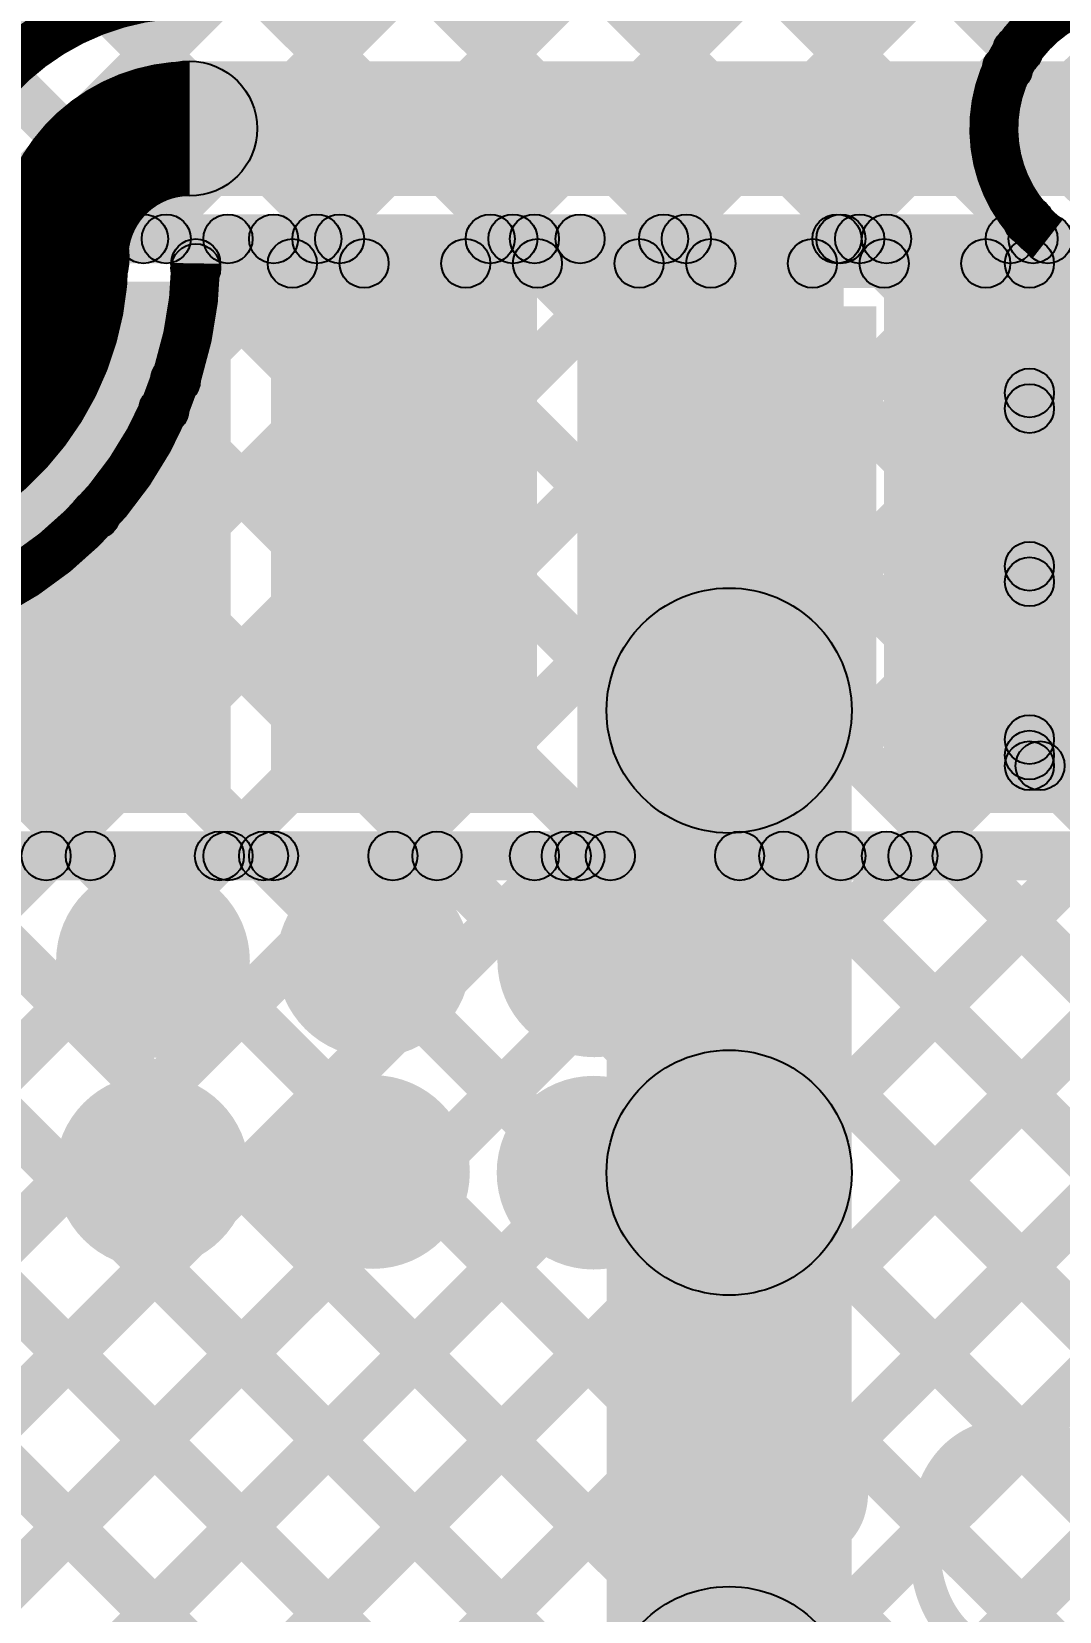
# Model space of a CAD drawing. Header units: millimetres. Extents: x -0.24 to 2.5, y 0 to 2.55.
# Drawn here: x 1.7822 to 1.9499, y 1.3529 to 1.6108 of the extents above; entities that cross this region are included whole.
import ezdxf

# ---------------------------------------------------------------- set-up
doc = ezdxf.new("R2010")
doc.units = ezdxf.units.MM
doc.header["$MEASUREMENT"] = 0
for name, color, linetype in [('BottomLayer', 5, 'Continuous'), ('BottomPaste', 16, 'Continuous'), ('BottomSolder', 6, 'Continuous'), ('TopLayer', 1, 'Continuous'), ('TopOverlay', 2, 'Continuous'), ('TopPaste', 8, 'Continuous'), ('TopSolder', 216, 'Continuous'), ('ViaHoleLayer', 16, 'Continuous')]:
    doc.layers.add(name, color=color, linetype=linetype)

# ---------------------------------------------------------------- blocks, each defined once
blk = doc.blocks.new('ESP32_WROOM_32__16MB__65')
at = {"layer": 'TopLayer'}
for points in [[(-0.1374, -0.38406), (-0.1374, -0.30531), (-0.10197, -0.30531), (-0.10197, -0.38406)], [(-0.0874, -0.38406), (-0.0874, -0.30531), (-0.05197, -0.30531), (-0.05197, -0.38406)], [(-0.0374, -0.38406), (-0.0374, -0.30531), (-0.00197, -0.30531), (-0.00197, -0.38406)], [(0.0126, -0.38406), (0.0126, -0.30531), (0.04803, -0.30531), (0.04803, -0.38406)]]:
    blk.add_hatch(color=1, dxfattribs=at).paths.add_polyline_path(points)
at = {"layer": 'TopPaste'}
for points in [[(-0.1374, -0.38406), (-0.1374, -0.30531), (-0.10197, -0.30531), (-0.10197, -0.38406)], [(-0.0874, -0.38406), (-0.0874, -0.30531), (-0.05197, -0.30531), (-0.05197, -0.38406)], [(-0.0374, -0.38406), (-0.0374, -0.30531), (-0.00197, -0.30531), (-0.00197, -0.38406)], [(0.0126, -0.38406), (0.0126, -0.30531), (0.04803, -0.30531), (0.04803, -0.38406)]]:
    blk.add_hatch(color=8, dxfattribs=at).paths.add_polyline_path(points)
at = {"layer": 'TopSolder'}
for points in [[(-0.1414, -0.38806), (-0.1414, -0.30131), (-0.09797, -0.30131), (-0.09797, -0.38806)], [(-0.0914, -0.38806), (-0.0914, -0.30131), (-0.04797, -0.30131), (-0.04797, -0.38806)], [(-0.0414, -0.38806), (-0.0414, -0.30131), (0.00203, -0.30131), (0.00203, -0.38806)], [(0.0086, -0.38806), (0.0086, -0.30131), (0.05203, -0.30131), (0.05203, -0.38806)]]:
    blk.add_hatch(color=216, dxfattribs=at).paths.add_polyline_path(points)
blk = doc.blocks.new('C__0805_B_108')
at = {"layer": 'BottomLayer'}
for points in [[(-0.06, 0.03), (-0.02, 0.03), (-0.02, -0.03), (-0.06, -0.03)], [(0.02, 0.03), (0.06, 0.03), (0.06, -0.03), (0.02, -0.03)]]:
    blk.add_hatch(color=5, dxfattribs=at).paths.add_polyline_path(points)
at = {"layer": 'BottomPaste'}
for points in [[(-0.06, 0.03), (-0.02, 0.03), (-0.02, -0.03), (-0.06, -0.03)], [(0.02, 0.03), (0.06, 0.03), (0.06, -0.03), (0.02, -0.03)]]:
    blk.add_hatch(color=16, dxfattribs=at).paths.add_polyline_path(points)
at = {"layer": 'BottomSolder'}
for points in [[(-0.064, 0.034), (-0.016, 0.034), (-0.016, -0.034), (-0.064, -0.034)], [(0.016, 0.034), (0.064, 0.034), (0.064, -0.034), (0.016, -0.034)]]:
    blk.add_hatch(color=6, dxfattribs=at).paths.add_polyline_path(points)

msp = doc.modelspace()

# ---------------------------------------------------------------- hatches: boundary and pattern name
at = {"layer": 'BottomLayer'}
for points in [[(1.7652, 1.59265), (1.75954, 1.59831), (2.05617, 1.89494), (2.06183, 1.88928)], [(1.808, 1.584), (1.808, 1.606), (1.962, 1.606), (1.962, 1.584)], [(1.48883, 1.14658), (1.48317, 1.15223), (1.90677, 1.57583), (1.91242, 1.57017)], [(1.48883, 1.20315), (1.48317, 1.2088), (1.8502, 1.57583), (1.85585, 1.57017)], [(1.48883, 1.11829), (1.48317, 1.12395), (1.93505, 1.57583), (1.94071, 1.57017)], [(1.48883, 1.17486), (1.48317, 1.18052), (1.87848, 1.57583), (1.88414, 1.57017)], [(1.80848, 1.55109), (1.80283, 1.55674), (1.82191, 1.57583), (1.82757, 1.57017)], [(1.80899, 1.569), (1.80899, 1.577), (1.945, 1.577), (1.945, 1.569)], [(1.83362, 1.57017), (1.83928, 1.57583), (2.15178, 1.26333), (2.14612, 1.25767)], [(1.86191, 1.57017), (1.86756, 1.57583), (1.94783, 1.49556), (1.94217, 1.48991)], [(1.89019, 1.57017), (1.89585, 1.57583), (1.94783, 1.52385), (1.94217, 1.51819)], [(1.91847, 1.57017), (1.92413, 1.57583), (1.94783, 1.55213), (1.94217, 1.54647)], [(1.945, 1.569), (1.945, 1.577), (1.95597, 1.577), (1.95597, 1.569)], [(1.945, 1.569), (1.945, 1.577), (1.95597, 1.577), (1.95597, 1.569)], [(1.80615, 1.56936), (1.8118, 1.57502), (2.07822, 1.30861), (2.07256, 1.30295)], [(1.949, 1.491), (1.941, 1.491), (1.941, 1.573), (1.949, 1.573)], [(1.48883, 1.09001), (1.48317, 1.09566), (1.94217, 1.55466), (1.94783, 1.54901)], [(1.80095, 1.54627), (1.80661, 1.55193), (2.06372, 1.29482), (2.05806, 1.28916)], [(1.78977, 1.52917), (1.79543, 1.53482), (2.01771, 1.31254), (2.01206, 1.30688)], [(1.48883, 1.06172), (1.48317, 1.06738), (1.94217, 1.52638), (1.94783, 1.52072)], [(1.77389, 1.51676), (1.77955, 1.52242), (2.00032, 1.30165), (1.99466, 1.29599)], [(1.63789, 1.51135), (1.64354, 1.517), (2.40183, 0.75872), (2.39617, 0.75306)], [(1.66835, 1.50917), (1.674, 1.51483), (2.40183, 0.787), (2.39617, 0.78135)], [(1.69663, 1.50917), (1.70229, 1.51483), (2.00076, 1.21636), (1.9951, 1.2107)], [(1.72492, 1.50917), (1.73057, 1.51483), (1.99883, 1.24657), (1.99317, 1.24092)], [(1.75262, 1.50975), (1.75828, 1.51541), (1.99883, 1.27486), (1.99317, 1.2692)], [(1.916, 1.42456), (1.876, 1.42456), (1.876, 1.5), (1.916, 1.5)], [(1.48883, 1.03344), (1.48317, 1.0391), (1.94217, 1.4981), (1.94783, 1.49244)], [(1.94391, 1.48817), (1.94956, 1.49383), (1.96446, 1.47893), (1.95881, 1.47327)], [(1.945, 1.487), (1.945, 1.495), (1.96885, 1.495), (1.96885, 1.487)], [(1.48883, 1.00515), (1.48317, 1.01081), (1.96557, 1.49321), (1.97123, 1.48756)], [(1.48883, 0.9203), (1.48317, 0.92596), (2.01956, 1.46235), (2.02522, 1.45669)], [(1.48883, 0.89202), (1.48317, 0.89767), (2.04784, 1.46235), (2.0535, 1.45669)], [(1.48883, 0.97687), (1.48317, 0.98253), (1.95761, 1.45696), (1.96326, 1.4513)], [(1.48883, 0.94859), (1.48317, 0.95424), (1.97344, 1.44451), (1.9791, 1.43886)], [(1.916, 1.337), (1.876, 1.337), (1.876, 1.42456), (1.916, 1.42456)]]:
    msp.add_hatch(color=5, dxfattribs=at).paths.add_polyline_path(points)
h = msp.add_hatch(color=5, dxfattribs=at)
edge = h.paths.add_edge_path()
edge.add_arc((1.808, 1.595), 0.011, 0, 360)
h = msp.add_hatch(color=5, dxfattribs=at)
edge = h.paths.add_edge_path()
edge.add_arc((1.808, 1.595), 0.011, 0, 360)
h = msp.add_hatch(color=5, dxfattribs=at)
edge = h.paths.add_edge_path()
edge.add_arc((1.787, 1.574), 0.011, 0, 360)
h = msp.add_hatch(color=5, dxfattribs=at)
edge = h.paths.add_edge_path()
edge.add_arc((1.787, 1.574), 0.011, 0, 360)
h = msp.add_hatch(color=5, dxfattribs=at)
edge = h.paths.add_edge_path()
edge.add_arc((1.80897, 1.57219), 0.004, 0, 360)
h = msp.add_hatch(color=5, dxfattribs=at)
edge = h.paths.add_edge_path()
edge.add_arc((1.80899, 1.573), 0.004, 0, 360)
h = msp.add_hatch(color=5, dxfattribs=at)
edge = h.paths.add_edge_path()
edge.add_arc((1.80899, 1.573), 0.004, 0, 360)
h = msp.add_hatch(color=5, dxfattribs=at)
edge = h.paths.add_edge_path()
edge.add_arc((1.82474, 1.573), 0.004, 0, 360)
h = msp.add_hatch(color=5, dxfattribs=at)
edge = h.paths.add_edge_path()
edge.add_arc((1.83645, 1.573), 0.004, 0, 360)
h = msp.add_hatch(color=5, dxfattribs=at)
edge = h.paths.add_edge_path()
edge.add_arc((1.85303, 1.573), 0.004, 0, 360)
h = msp.add_hatch(color=5, dxfattribs=at)
edge = h.paths.add_edge_path()
edge.add_arc((1.86473, 1.573), 0.004, 0, 360)
h = msp.add_hatch(color=5, dxfattribs=at)
edge = h.paths.add_edge_path()
edge.add_arc((1.88131, 1.573), 0.004, 0, 360)
h = msp.add_hatch(color=5, dxfattribs=at)
edge = h.paths.add_edge_path()
edge.add_arc((1.89302, 1.573), 0.004, 0, 360)
h = msp.add_hatch(color=5, dxfattribs=at)
edge = h.paths.add_edge_path()
edge.add_arc((1.9096, 1.573), 0.004, 0, 360)
h = msp.add_hatch(color=5, dxfattribs=at)
edge = h.paths.add_edge_path()
edge.add_arc((1.9213, 1.573), 0.004, 0, 360)
h = msp.add_hatch(color=5, dxfattribs=at)
edge = h.paths.add_edge_path()
edge.add_arc((1.93788, 1.573), 0.004, 0, 360)
h = msp.add_hatch(color=5, dxfattribs=at)
edge = h.paths.add_edge_path()
edge.add_arc((1.945, 1.573), 0.004, 0, 360)
h = msp.add_hatch(color=5, dxfattribs=at)
edge = h.paths.add_edge_path()
edge.add_arc((1.945, 1.573), 0.004, 0, 360)
h = msp.add_hatch(color=5, dxfattribs=at)
edge = h.paths.add_edge_path()
edge.add_arc((1.945, 1.573), 0.004, 0, 360)
h = msp.add_hatch(color=5, dxfattribs=at)
edge = h.paths.add_edge_path()
edge.add_arc((1.945, 1.573), 0.004, 0, 360)
h = msp.add_hatch(color=5, dxfattribs=at)
edge = h.paths.add_edge_path()
edge.add_arc((1.80566, 1.55391), 0.004, 0, 360)
h = msp.add_hatch(color=5, dxfattribs=at)
edge = h.paths.add_edge_path()
edge.add_arc((1.945, 1.55184), 0.004, 0, 360)
h = msp.add_hatch(color=5, dxfattribs=at)
edge = h.paths.add_edge_path()
edge.add_arc((1.80378, 1.5491), 0.004, 0, 360)
h = msp.add_hatch(color=5, dxfattribs=at)
edge = h.paths.add_edge_path()
edge.add_arc((1.945, 1.5493), 0.004, 0, 360)
h = msp.add_hatch(color=5, dxfattribs=at)
edge = h.paths.add_edge_path()
edge.add_arc((1.7926, 1.53199), 0.004, 0, 360)
h = msp.add_hatch(color=5, dxfattribs=at)
edge = h.paths.add_edge_path()
edge.add_arc((1.945, 1.52355), 0.004, 0, 360)
h = msp.add_hatch(color=5, dxfattribs=at)
edge = h.paths.add_edge_path()
edge.add_arc((1.945, 1.52102), 0.004, 0, 360)
h = msp.add_hatch(color=5, dxfattribs=at)
edge = h.paths.add_edge_path()
edge.add_arc((1.896, 1.5), 0.02, 0, 360)
h = msp.add_hatch(color=5, dxfattribs=at)
edge = h.paths.add_edge_path()
edge.add_arc((1.945, 1.49527), 0.004, 0, 360)
h = msp.add_hatch(color=5, dxfattribs=at)
edge = h.paths.add_edge_path()
edge.add_arc((1.945, 1.49273), 0.004, 0, 360)
h = msp.add_hatch(color=5, dxfattribs=at)
edge = h.paths.add_edge_path()
edge.add_arc((1.945, 1.491), 0.004, 0, 360)
h = msp.add_hatch(color=5, dxfattribs=at)
edge = h.paths.add_edge_path()
edge.add_arc((1.945, 1.491), 0.004, 0, 360)
h = msp.add_hatch(color=5, dxfattribs=at)
edge = h.paths.add_edge_path()
edge.add_arc((1.94673, 1.491), 0.004, 0, 360)
h = msp.add_hatch(color=5, dxfattribs=at)
edge = h.paths.add_edge_path()
edge.add_arc((1.802, 1.45911), 0.01181, 0, 360)
h = msp.add_hatch(color=5, dxfattribs=at)
edge = h.paths.add_edge_path()
edge.add_arc((1.838, 1.45922), 0.01181, 0, 360)
h = msp.add_hatch(color=5, dxfattribs=at)
edge = h.paths.add_edge_path()
edge.add_arc((1.874, 1.45922), 0.01181, 0, 360)
h = msp.add_hatch(color=5, dxfattribs=at)
edge = h.paths.add_edge_path()
edge.add_arc((1.896, 1.42456), 0.02, 0, 360)
h = msp.add_hatch(color=5, dxfattribs=at)
edge = h.paths.add_edge_path()
edge.add_arc((1.896, 1.42456), 0.02, 0, 360)
h = msp.add_hatch(color=5, dxfattribs=at)
edge = h.paths.add_edge_path()
edge.add_arc((1.80189, 1.42478), 0.01181, 0, 360)
h = msp.add_hatch(color=5, dxfattribs=at)
edge = h.paths.add_edge_path()
edge.add_arc((1.83789, 1.42467), 0.01181, 0, 360)
h = msp.add_hatch(color=5, dxfattribs=at)
edge = h.paths.add_edge_path()
edge.add_arc((1.87389, 1.42456), 0.01181, 0, 360)
h = msp.add_hatch(color=5, dxfattribs=at)
edge = h.paths.add_edge_path()
edge.add_arc((1.896, 1.337), 0.02, 0, 360)
at = {"layer": 'BottomSolder'}
h = msp.add_hatch(color=6, dxfattribs=at)
edge = h.paths.add_edge_path()
edge.add_arc((1.962, 1.595), 0.01581, 0, 360)
h = msp.add_hatch(color=6, dxfattribs=at)
edge = h.paths.add_edge_path()
edge.add_arc((1.802, 1.45911), 0.01581, 0, 360)
h = msp.add_hatch(color=6, dxfattribs=at)
edge = h.paths.add_edge_path()
edge.add_arc((1.838, 1.45922), 0.01581, 0, 360)
h = msp.add_hatch(color=6, dxfattribs=at)
edge = h.paths.add_edge_path()
edge.add_arc((1.874, 1.45922), 0.01581, 0, 360)
h = msp.add_hatch(color=6, dxfattribs=at)
edge = h.paths.add_edge_path()
edge.add_arc((1.80189, 1.42478), 0.01581, 0, 360)
h = msp.add_hatch(color=6, dxfattribs=at)
edge = h.paths.add_edge_path()
edge.add_arc((1.83789, 1.42467), 0.01581, 0, 360)
h = msp.add_hatch(color=6, dxfattribs=at)
edge = h.paths.add_edge_path()
edge.add_arc((1.87389, 1.42456), 0.01581, 0, 360)
at = {"layer": 'TopLayer'}
for points in [[(1.7652, 1.59265), (1.75954, 1.59831), (2.19409, 2.03286), (2.19975, 2.0272)], [(1.775, 1.57417), (1.76935, 1.57983), (2.19409, 2.00458), (2.19975, 1.99892)], [(1.80329, 1.57417), (1.79763, 1.57983), (2.19409, 1.97629), (2.19975, 1.97063)], [(1.83157, 1.57417), (1.82591, 1.57983), (2.19409, 1.94801), (2.19975, 1.94235)], [(1.85985, 1.57417), (1.8542, 1.57983), (2.21448, 1.94011), (2.22014, 1.93445)], [(1.65104, 1.89417), (1.6567, 1.89983), (1.94593, 1.6106), (1.94027, 1.60494)], [(1.62554, 1.89139), (1.6312, 1.89705), (1.94842, 1.57983), (1.94276, 1.57417)], [(1.88814, 1.57417), (1.88248, 1.57983), (2.19409, 1.89144), (2.19975, 1.88578)], [(1.62554, 1.8631), (1.6312, 1.86876), (1.92013, 1.57983), (1.91447, 1.57417)], [(1.62554, 1.83482), (1.6312, 1.84048), (1.89185, 1.57983), (1.88619, 1.57417)], [(1.62554, 1.80654), (1.6312, 1.81219), (1.86356, 1.57983), (1.85791, 1.57417)], [(1.65379, 1.75), (1.65945, 1.75566), (1.83528, 1.57983), (1.82962, 1.57417)], [(1.65465, 1.72086), (1.6603, 1.72652), (1.80699, 1.57983), (1.80134, 1.57417)], [(1.91642, 1.57417), (1.91077, 1.57983), (1.93858, 1.60764), (1.94424, 1.60198)], [(1.77168, 1.573), (1.77168, 1.581), (1.81424, 1.581), (1.81424, 1.573)], [(1.81424, 1.573), (1.81424, 1.581), (1.82168, 1.581), (1.82168, 1.573)], [(1.81424, 1.573), (1.81424, 1.581), (1.82168, 1.581), (1.82168, 1.573)], [(1.82168, 1.573), (1.82168, 1.581), (1.86424, 1.581), (1.86424, 1.573)], [(1.86424, 1.573), (1.86424, 1.581), (1.87168, 1.581), (1.87168, 1.573)], [(1.86424, 1.573), (1.86424, 1.581), (1.87168, 1.581), (1.87168, 1.573)], [(1.87168, 1.573), (1.87168, 1.581), (1.91424, 1.581), (1.91424, 1.573)], [(1.91424, 1.573), (1.91424, 1.581), (1.92168, 1.581), (1.92168, 1.573)], [(1.91424, 1.573), (1.91424, 1.581), (1.92168, 1.581), (1.92168, 1.573)], [(1.92168, 1.573), (1.92168, 1.581), (1.94799, 1.581), (1.94799, 1.573)], [(1.94471, 1.57417), (1.93905, 1.57983), (1.94202, 1.58279), (1.94767, 1.57714)], [(1.66383, 1.51369), (1.66948, 1.51935), (1.959, 1.22983), (1.95335, 1.22417)], [(1.64006, 1.50917), (1.64572, 1.51483), (1.93072, 1.22983), (1.92506, 1.22417)], [(1.53814, 1.22417), (1.53248, 1.22983), (1.78174, 1.47909), (1.7874, 1.47343)], [(1.56642, 1.22417), (1.56077, 1.22983), (1.81003, 1.47909), (1.81568, 1.47343)], [(1.59471, 1.22417), (1.58905, 1.22983), (1.83831, 1.47909), (1.84397, 1.47343)], [(1.62299, 1.22417), (1.61734, 1.22983), (1.8666, 1.47909), (1.87225, 1.47343)], [(1.65128, 1.22417), (1.64562, 1.22983), (1.89488, 1.47909), (1.90054, 1.47343)], [(1.67956, 1.22417), (1.6739, 1.22983), (1.92316, 1.47909), (1.92882, 1.47343)], [(1.70785, 1.22417), (1.70219, 1.22983), (1.95145, 1.47909), (1.9571, 1.47343)], [(1.73237, 1.47343), (1.73803, 1.47909), (1.98729, 1.22983), (1.98163, 1.22417)], [(1.76066, 1.47343), (1.76631, 1.47909), (1.99783, 1.24757), (1.99217, 1.24192)], [(1.77168, 1.47226), (1.77168, 1.48026), (1.81424, 1.48026), (1.81424, 1.47226)], [(1.78894, 1.47343), (1.7946, 1.47909), (1.99783, 1.27586), (1.99217, 1.2702)], [(1.81424, 1.47226), (1.81424, 1.48026), (1.82168, 1.48026), (1.82168, 1.47226)], [(1.81424, 1.47226), (1.81424, 1.48026), (1.82168, 1.48026), (1.82168, 1.47226)], [(1.81722, 1.47343), (1.82288, 1.47909), (1.99794, 1.30403), (1.99228, 1.29837)], [(1.82168, 1.47226), (1.82168, 1.48026), (1.86424, 1.48026), (1.86424, 1.47226)], [(1.84551, 1.47343), (1.85117, 1.47909), (2.0048, 1.32546), (1.99914, 1.3198)], [(1.86424, 1.47226), (1.86424, 1.48026), (1.87168, 1.48026), (1.87168, 1.47226)], [(1.86424, 1.47226), (1.86424, 1.48026), (1.87168, 1.48026), (1.87168, 1.47226)], [(1.87168, 1.47226), (1.87168, 1.48026), (1.91424, 1.48026), (1.91424, 1.47226)], [(1.87379, 1.47343), (1.87945, 1.47909), (2.00683, 1.35171), (2.00117, 1.34605)], [(1.90208, 1.47343), (1.90773, 1.47909), (2.00683, 1.37999), (2.00117, 1.37434)], [(1.91424, 1.47226), (1.91424, 1.48026), (1.92168, 1.48026), (1.92168, 1.47226)], [(1.91424, 1.47226), (1.91424, 1.48026), (1.92168, 1.48026), (1.92168, 1.47226)], [(1.92168, 1.47226), (1.92168, 1.48026), (1.96176, 1.48026), (1.96176, 1.47226)], [(1.93036, 1.47343), (1.93602, 1.47909), (2.01128, 1.40383), (2.00562, 1.39817)], [(1.73613, 1.22417), (1.73047, 1.22983), (1.95761, 1.45696), (1.96326, 1.4513)], [(1.76441, 1.22417), (1.75876, 1.22983), (1.96928, 1.44035), (1.97494, 1.4347)], [(1.7927, 1.22417), (1.78704, 1.22983), (1.98917, 1.43196), (1.99483, 1.4263)], [(1.82098, 1.22417), (1.81533, 1.22983), (2.00733, 1.42183), (2.01298, 1.41617)]]:
    msp.add_hatch(color=1, dxfattribs=at).paths.add_polyline_path(points)
h = msp.add_hatch(color=1, dxfattribs=at)
edge = h.paths.add_edge_path()
edge.add_arc((1.9431, 1.60777), 0.004, 0, 360)
h = msp.add_hatch(color=1, dxfattribs=at)
edge = h.paths.add_edge_path()
edge.add_arc((1.94141, 1.60481), 0.004, 0, 360)
h = msp.add_hatch(color=1, dxfattribs=at)
edge = h.paths.add_edge_path()
edge.add_arc((1.94484, 1.57997), 0.004, 0, 360)
h = msp.add_hatch(color=1, dxfattribs=at)
edge = h.paths.add_edge_path()
edge.add_arc((1.80046, 1.577), 0.004, 0, 360)
h = msp.add_hatch(color=1, dxfattribs=at)
edge = h.paths.add_edge_path()
edge.add_arc((1.80417, 1.577), 0.004, 0, 360)
h = msp.add_hatch(color=1, dxfattribs=at)
edge = h.paths.add_edge_path()
edge.add_arc((1.81424, 1.577), 0.004, 0, 360)
h = msp.add_hatch(color=1, dxfattribs=at)
edge = h.paths.add_edge_path()
edge.add_arc((1.81424, 1.577), 0.004, 0, 360)
h = msp.add_hatch(color=1, dxfattribs=at)
edge = h.paths.add_edge_path()
edge.add_arc((1.81424, 1.577), 0.004, 0, 360)
h = msp.add_hatch(color=1, dxfattribs=at)
edge = h.paths.add_edge_path()
edge.add_arc((1.82168, 1.577), 0.004, 0, 360)
h = msp.add_hatch(color=1, dxfattribs=at)
edge = h.paths.add_edge_path()
edge.add_arc((1.82168, 1.577), 0.004, 0, 360)
h = msp.add_hatch(color=1, dxfattribs=at)
edge = h.paths.add_edge_path()
edge.add_arc((1.82168, 1.577), 0.004, 0, 360)
h = msp.add_hatch(color=1, dxfattribs=at)
edge = h.paths.add_edge_path()
edge.add_arc((1.82874, 1.577), 0.004, 0, 360)
h = msp.add_hatch(color=1, dxfattribs=at)
edge = h.paths.add_edge_path()
edge.add_arc((1.83245, 1.577), 0.004, 0, 360)
h = msp.add_hatch(color=1, dxfattribs=at)
edge = h.paths.add_edge_path()
edge.add_arc((1.85703, 1.577), 0.004, 0, 360)
h = msp.add_hatch(color=1, dxfattribs=at)
edge = h.paths.add_edge_path()
edge.add_arc((1.86073, 1.577), 0.004, 0, 360)
h = msp.add_hatch(color=1, dxfattribs=at)
edge = h.paths.add_edge_path()
edge.add_arc((1.86424, 1.577), 0.004, 0, 360)
h = msp.add_hatch(color=1, dxfattribs=at)
edge = h.paths.add_edge_path()
edge.add_arc((1.86424, 1.577), 0.004, 0, 360)
h = msp.add_hatch(color=1, dxfattribs=at)
edge = h.paths.add_edge_path()
edge.add_arc((1.86424, 1.577), 0.004, 0, 360)
h = msp.add_hatch(color=1, dxfattribs=at)
edge = h.paths.add_edge_path()
edge.add_arc((1.87168, 1.577), 0.004, 0, 360)
h = msp.add_hatch(color=1, dxfattribs=at)
edge = h.paths.add_edge_path()
edge.add_arc((1.87168, 1.577), 0.004, 0, 360)
h = msp.add_hatch(color=1, dxfattribs=at)
edge = h.paths.add_edge_path()
edge.add_arc((1.87168, 1.577), 0.004, 0, 360)
h = msp.add_hatch(color=1, dxfattribs=at)
edge = h.paths.add_edge_path()
edge.add_arc((1.88531, 1.577), 0.004, 0, 360)
h = msp.add_hatch(color=1, dxfattribs=at)
edge = h.paths.add_edge_path()
edge.add_arc((1.88902, 1.577), 0.004, 0, 360)
h = msp.add_hatch(color=1, dxfattribs=at)
edge = h.paths.add_edge_path()
edge.add_arc((1.9136, 1.577), 0.004, 0, 360)
h = msp.add_hatch(color=1, dxfattribs=at)
edge = h.paths.add_edge_path()
edge.add_arc((1.91424, 1.577), 0.004, 0, 360)
h = msp.add_hatch(color=1, dxfattribs=at)
edge = h.paths.add_edge_path()
edge.add_arc((1.91424, 1.577), 0.004, 0, 360)
h = msp.add_hatch(color=1, dxfattribs=at)
edge = h.paths.add_edge_path()
edge.add_arc((1.91424, 1.577), 0.004, 0, 360)
h = msp.add_hatch(color=1, dxfattribs=at)
edge = h.paths.add_edge_path()
edge.add_arc((1.9173, 1.577), 0.004, 0, 360)
h = msp.add_hatch(color=1, dxfattribs=at)
edge = h.paths.add_edge_path()
edge.add_arc((1.92168, 1.577), 0.004, 0, 360)
h = msp.add_hatch(color=1, dxfattribs=at)
edge = h.paths.add_edge_path()
edge.add_arc((1.92168, 1.577), 0.004, 0, 360)
h = msp.add_hatch(color=1, dxfattribs=at)
edge = h.paths.add_edge_path()
edge.add_arc((1.92168, 1.577), 0.004, 0, 360)
h = msp.add_hatch(color=1, dxfattribs=at)
edge = h.paths.add_edge_path()
edge.add_arc((1.94188, 1.577), 0.004, 0, 360)
h = msp.add_hatch(color=1, dxfattribs=at)
edge = h.paths.add_edge_path()
edge.add_arc((1.94559, 1.577), 0.004, 0, 360)
h = msp.add_hatch(color=1, dxfattribs=at)
edge = h.paths.add_edge_path()
edge.add_arc((1.94799, 1.577), 0.004, 0, 360)
h = msp.add_hatch(color=1, dxfattribs=at)
edge = h.paths.add_edge_path()
edge.add_arc((1.94799, 1.577), 0.004, 0, 360)
h = msp.add_hatch(color=1, dxfattribs=at)
edge = h.paths.add_edge_path()
edge.add_arc((1.78457, 1.47626), 0.004, 0, 360)
h = msp.add_hatch(color=1, dxfattribs=at)
edge = h.paths.add_edge_path()
edge.add_arc((1.79177, 1.47626), 0.004, 0, 360)
h = msp.add_hatch(color=1, dxfattribs=at)
edge = h.paths.add_edge_path()
edge.add_arc((1.81285, 1.47626), 0.004, 0, 360)
h = msp.add_hatch(color=1, dxfattribs=at)
edge = h.paths.add_edge_path()
edge.add_arc((1.81424, 1.47626), 0.004, 0, 360)
h = msp.add_hatch(color=1, dxfattribs=at)
edge = h.paths.add_edge_path()
edge.add_arc((1.81424, 1.47626), 0.004, 0, 360)
h = msp.add_hatch(color=1, dxfattribs=at)
edge = h.paths.add_edge_path()
edge.add_arc((1.81424, 1.47626), 0.004, 0, 360)
h = msp.add_hatch(color=1, dxfattribs=at)
edge = h.paths.add_edge_path()
edge.add_arc((1.82005, 1.47626), 0.004, 0, 360)
h = msp.add_hatch(color=1, dxfattribs=at)
edge = h.paths.add_edge_path()
edge.add_arc((1.82168, 1.47626), 0.004, 0, 360)
h = msp.add_hatch(color=1, dxfattribs=at)
edge = h.paths.add_edge_path()
edge.add_arc((1.82168, 1.47626), 0.004, 0, 360)
h = msp.add_hatch(color=1, dxfattribs=at)
edge = h.paths.add_edge_path()
edge.add_arc((1.82168, 1.47626), 0.004, 0, 360)
h = msp.add_hatch(color=1, dxfattribs=at)
edge = h.paths.add_edge_path()
edge.add_arc((1.84114, 1.47626), 0.004, 0, 360)
h = msp.add_hatch(color=1, dxfattribs=at)
edge = h.paths.add_edge_path()
edge.add_arc((1.84834, 1.47626), 0.004, 0, 360)
h = msp.add_hatch(color=1, dxfattribs=at)
edge = h.paths.add_edge_path()
edge.add_arc((1.86424, 1.47626), 0.004, 0, 360)
h = msp.add_hatch(color=1, dxfattribs=at)
edge = h.paths.add_edge_path()
edge.add_arc((1.86424, 1.47626), 0.004, 0, 360)
h = msp.add_hatch(color=1, dxfattribs=at)
edge = h.paths.add_edge_path()
edge.add_arc((1.86424, 1.47626), 0.004, 0, 360)
h = msp.add_hatch(color=1, dxfattribs=at)
edge = h.paths.add_edge_path()
edge.add_arc((1.86942, 1.47626), 0.004, 0, 360)
h = msp.add_hatch(color=1, dxfattribs=at)
edge = h.paths.add_edge_path()
edge.add_arc((1.87168, 1.47626), 0.004, 0, 360)
h = msp.add_hatch(color=1, dxfattribs=at)
edge = h.paths.add_edge_path()
edge.add_arc((1.87168, 1.47626), 0.004, 0, 360)
h = msp.add_hatch(color=1, dxfattribs=at)
edge = h.paths.add_edge_path()
edge.add_arc((1.87168, 1.47626), 0.004, 0, 360)
h = msp.add_hatch(color=1, dxfattribs=at)
edge = h.paths.add_edge_path()
edge.add_arc((1.87662, 1.47626), 0.004, 0, 360)
h = msp.add_hatch(color=1, dxfattribs=at)
edge = h.paths.add_edge_path()
edge.add_arc((1.89771, 1.47626), 0.004, 0, 360)
h = msp.add_hatch(color=1, dxfattribs=at)
edge = h.paths.add_edge_path()
edge.add_arc((1.90491, 1.47626), 0.004, 0, 360)
h = msp.add_hatch(color=1, dxfattribs=at)
edge = h.paths.add_edge_path()
edge.add_arc((1.91424, 1.47626), 0.004, 0, 360)
h = msp.add_hatch(color=1, dxfattribs=at)
edge = h.paths.add_edge_path()
edge.add_arc((1.91424, 1.47626), 0.004, 0, 360)
h = msp.add_hatch(color=1, dxfattribs=at)
edge = h.paths.add_edge_path()
edge.add_arc((1.91424, 1.47626), 0.004, 0, 360)
h = msp.add_hatch(color=1, dxfattribs=at)
edge = h.paths.add_edge_path()
edge.add_arc((1.92168, 1.47626), 0.004, 0, 360)
h = msp.add_hatch(color=1, dxfattribs=at)
edge = h.paths.add_edge_path()
edge.add_arc((1.92168, 1.47626), 0.004, 0, 360)
h = msp.add_hatch(color=1, dxfattribs=at)
edge = h.paths.add_edge_path()
edge.add_arc((1.92168, 1.47626), 0.004, 0, 360)
h = msp.add_hatch(color=1, dxfattribs=at)
edge = h.paths.add_edge_path()
edge.add_arc((1.92599, 1.47626), 0.004, 0, 360)
h = msp.add_hatch(color=1, dxfattribs=at)
edge = h.paths.add_edge_path()
edge.add_arc((1.93319, 1.47626), 0.004, 0, 360)
h = msp.add_hatch(color=1, dxfattribs=at)
edge = h.paths.add_edge_path()
edge.add_arc((1.802, 1.45911), 0.01181, 0, 360)
h = msp.add_hatch(color=1, dxfattribs=at)
edge = h.paths.add_edge_path()
edge.add_arc((1.838, 1.45922), 0.01181, 0, 360)
h = msp.add_hatch(color=1, dxfattribs=at)
edge = h.paths.add_edge_path()
edge.add_arc((1.874, 1.45922), 0.01181, 0, 360)
h = msp.add_hatch(color=1, dxfattribs=at)
edge = h.paths.add_edge_path()
edge.add_arc((1.80189, 1.42478), 0.01181, 0, 360)
h = msp.add_hatch(color=1, dxfattribs=at)
edge = h.paths.add_edge_path()
edge.add_arc((1.83789, 1.42467), 0.01181, 0, 360)
h = msp.add_hatch(color=1, dxfattribs=at)
edge = h.paths.add_edge_path()
edge.add_arc((1.87389, 1.42456), 0.01181, 0, 360)
at = {"layer": 'TopSolder'}
h = msp.add_hatch(color=216, dxfattribs=at)
edge = h.paths.add_edge_path()
edge.add_arc((1.962, 1.595), 0.01581, 0, 360)
h = msp.add_hatch(color=216, dxfattribs=at)
edge = h.paths.add_edge_path()
edge.add_arc((1.802, 1.45911), 0.01581, 0, 360)
h = msp.add_hatch(color=216, dxfattribs=at)
edge = h.paths.add_edge_path()
edge.add_arc((1.838, 1.45922), 0.01581, 0, 360)
h = msp.add_hatch(color=216, dxfattribs=at)
edge = h.paths.add_edge_path()
edge.add_arc((1.874, 1.45922), 0.01581, 0, 360)
h = msp.add_hatch(color=216, dxfattribs=at)
edge = h.paths.add_edge_path()
edge.add_arc((1.80189, 1.42478), 0.01581, 0, 360)
h = msp.add_hatch(color=216, dxfattribs=at)
edge = h.paths.add_edge_path()
edge.add_arc((1.83789, 1.42467), 0.01581, 0, 360)
h = msp.add_hatch(color=216, dxfattribs=at)
edge = h.paths.add_edge_path()
edge.add_arc((1.87389, 1.42456), 0.01581, 0, 360)
at = {"layer": 'ViaHoleLayer'}
h = msp.add_hatch(color=16, dxfattribs=at)
edge = h.paths.add_edge_path()
edge.add_arc((1.802, 1.45911), 0.00787, 0, 360)
h = msp.add_hatch(color=16, dxfattribs=at)
edge = h.paths.add_edge_path()
edge.add_arc((1.838, 1.45922), 0.00787, 0, 360)
h = msp.add_hatch(color=16, dxfattribs=at)
edge = h.paths.add_edge_path()
edge.add_arc((1.874, 1.45922), 0.00787, 0, 360)
h = msp.add_hatch(color=16, dxfattribs=at)
edge = h.paths.add_edge_path()
edge.add_arc((1.80189, 1.42478), 0.00787, 0, 360)
h = msp.add_hatch(color=16, dxfattribs=at)
edge = h.paths.add_edge_path()
edge.add_arc((1.83789, 1.42467), 0.00787, 0, 360)
h = msp.add_hatch(color=16, dxfattribs=at)
edge = h.paths.add_edge_path()
edge.add_arc((1.87389, 1.42456), 0.00787, 0, 360)

# ---------------------------------------------------------------- linework, layer by layer
at = {"layer": 'BottomLayer'}
for points, const_width in [([(1.765, 1.574, -0.414214), (1.808, 1.617)], 0.008), ([(1.787, 1.574, -0.414214), (1.808, 1.595)], 0.022), ([(1.787, 1.574, -0.414214), (1.747, 1.534)], 0.022), ([(1.80899, 1.573, -0.409497), (1.747, 1.512)], 0.008)]:
    msp.add_lwpolyline(points, format="xyb", dxfattribs=dict(at, const_width=const_width))
for centre, radius in [((1.808, 1.595), 0.011), ((1.808, 1.595), 0.011), ((1.787, 1.574), 0.011), ((1.787, 1.574), 0.011), ((1.80897, 1.57219), 0.004), ((1.80899, 1.573), 0.004), ((1.80899, 1.573), 0.004), ((1.82474, 1.573), 0.004), ((1.83645, 1.573), 0.004), ((1.85303, 1.573), 0.004), ((1.86473, 1.573), 0.004), ((1.88131, 1.573), 0.004), ((1.89302, 1.573), 0.004), ((1.9096, 1.573), 0.004), ((1.9213, 1.573), 0.004), ((1.93788, 1.573), 0.004), ((1.945, 1.573), 0.004), ((1.945, 1.573), 0.004), ((1.945, 1.573), 0.004), ((1.945, 1.573), 0.004), ((1.80566, 1.55391), 0.004), ((1.945, 1.55184), 0.004), ((1.80378, 1.5491), 0.004), ((1.945, 1.5493), 0.004), ((1.7926, 1.53199), 0.004), ((1.945, 1.52355), 0.004), ((1.945, 1.52102), 0.004), ((1.896, 1.5), 0.02), ((1.945, 1.49527), 0.004), ((1.945, 1.49273), 0.004), ((1.945, 1.491), 0.004), ((1.945, 1.491), 0.004), ((1.94673, 1.491), 0.004), ((1.896, 1.42456), 0.02), ((1.896, 1.42456), 0.02), ((1.896, 1.337), 0.02)]:
    msp.add_circle(centre, radius, dxfattribs=at)
at = {"layer": 'TopLayer', "const_width": 0.008}
msp.add_lwpolyline([(1.94799, 1.577, -0.82013), (1.96803, 1.617)], format="xyb", dxfattribs=at)
at = {"layer": 'TopLayer'}
for centre in [(1.9431, 1.60777), (1.94141, 1.60481), (1.94484, 1.57997), (1.80046, 1.577), (1.80417, 1.577), (1.81424, 1.577), (1.81424, 1.577), (1.81424, 1.577), (1.82168, 1.577), (1.82168, 1.577), (1.82168, 1.577), (1.82874, 1.577), (1.83245, 1.577), (1.85703, 1.577), (1.86073, 1.577), (1.86424, 1.577), (1.86424, 1.577), (1.86424, 1.577), (1.87168, 1.577), (1.87168, 1.577), (1.87168, 1.577), (1.88531, 1.577), (1.88902, 1.577), (1.9136, 1.577), (1.91424, 1.577), (1.91424, 1.577), (1.91424, 1.577), (1.9173, 1.577), (1.92168, 1.577), (1.92168, 1.577), (1.92168, 1.577), (1.94188, 1.577), (1.94559, 1.577), (1.94799, 1.577), (1.94799, 1.577), (1.78457, 1.47626), (1.79177, 1.47626), (1.81285, 1.47626), (1.81424, 1.47626), (1.81424, 1.47626), (1.81424, 1.47626), (1.82005, 1.47626), (1.82168, 1.47626), (1.82168, 1.47626), (1.82168, 1.47626), (1.84114, 1.47626), (1.84834, 1.47626), (1.86424, 1.47626), (1.86424, 1.47626), (1.86424, 1.47626), (1.86942, 1.47626), (1.87168, 1.47626), (1.87168, 1.47626), (1.87168, 1.47626), (1.87662, 1.47626), (1.89771, 1.47626), (1.90491, 1.47626), (1.91424, 1.47626), (1.91424, 1.47626), (1.91424, 1.47626), (1.92168, 1.47626), (1.92168, 1.47626), (1.92168, 1.47626), (1.92599, 1.47626), (1.93319, 1.47626)]:
    msp.add_circle(centre, 0.004, dxfattribs=at)

# ---------------------------------------------------------------- block references
for name, p, rotation in [('ESP32_WROOM_32__16MB__65', (1.91265, 1.87131), 360), ('C__0805_B_108', (1.936, 1.532), 180)]:
    msp.add_blockref(name, p, dxfattribs=dict(rotation=rotation))

# ---------------------------------------------------------------- texts
at = {"layer": 'TopOverlay'}
msp.add_text('RC3', height=0.04, dxfattribs=at).set_placement((1.884, 1.344))

doc.saveas('drawing.dxf')
